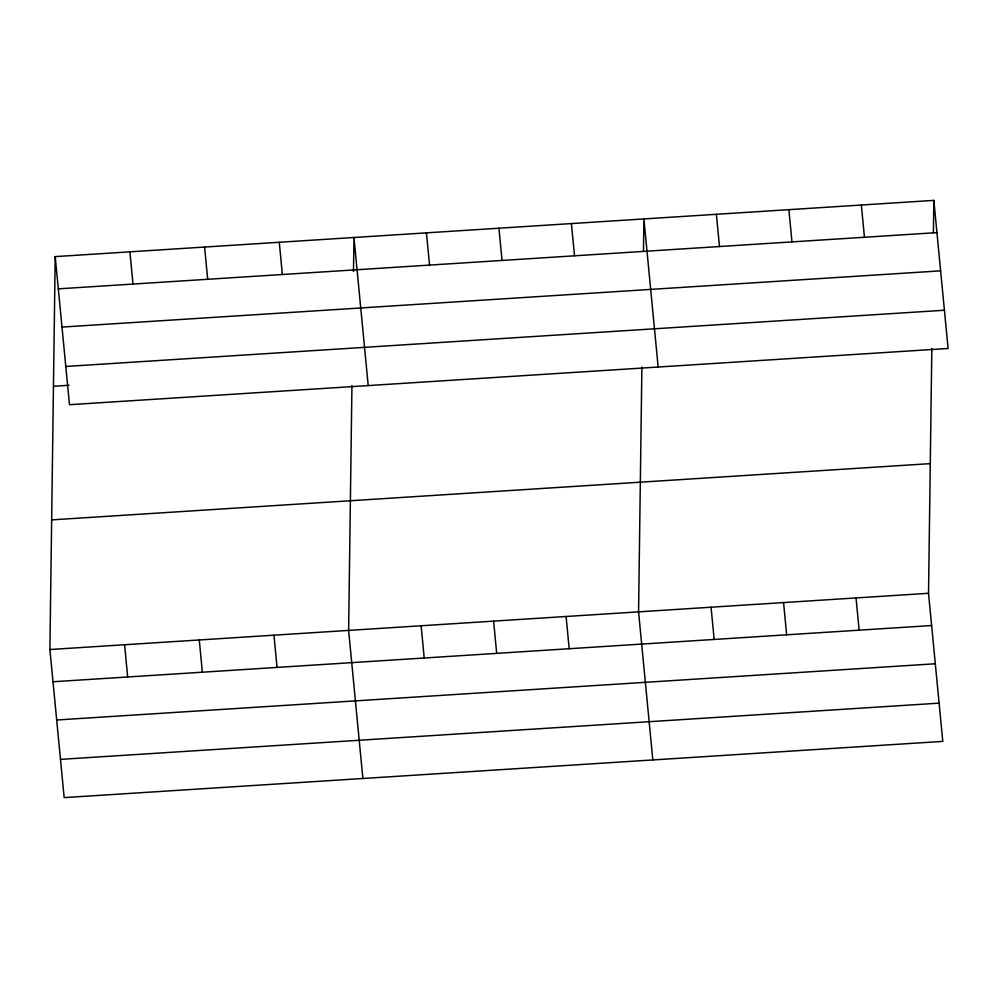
<?xml version="1.0" encoding="UTF-8"?>
<svg xmlns="http://www.w3.org/2000/svg" width="998" height="998" viewBox="0 0 998 998"><rect width="100%" height="100%" fill="white"/><g stroke="black" fill="none" stroke-linecap="round" stroke-linejoin="round"><path stroke-width="1.5" d="M931.833 348.477L928.527 593.299L942.786 741.389L64.159 797.614L49.9 649.523L55.214 256.611L933.841 200.386L948.1 348.477L69.473 404.701L55.214 256.611M351.945 385.577L348.626 630.412L362.885 778.502M353.492 271.456L353.953 237.499L368.212 385.577M641.889 367.027L638.57 611.861L652.829 759.94M643.461 251.359L643.897 218.936L658.156 367.027M933.404 232.796L933.841 200.386M58.321 288.846L936.947 232.621M62.001 327.082L940.627 270.845M65.793 366.466L944.42 310.241M53.468 386.276L69.024 385.278M51.659 519.871L930.273 463.633M49.9 649.523L928.527 593.299M53.006 681.759L931.621 625.534M56.686 719.995L935.301 663.77M60.479 759.378L939.093 703.153M861.349 205.027L864.455 237.25M856.035 597.939L859.141 630.175M788.869 209.667L791.975 241.89M783.555 602.58L786.649 634.815M716.377 214.296L719.483 246.531M711.063 607.221L714.169 639.444M571.405 223.577L574.511 255.812M566.091 616.49L569.197 648.725M498.925 228.218L502.031 260.453M493.598 621.13L496.705 653.366M426.433 232.858L429.539 265.094M421.119 625.771L424.225 658.006M279.265 242.277L282.372 274.512M273.951 635.19L277.057 667.425M204.59 247.055L207.684 279.29M199.263 639.967L202.369 672.203M129.902 251.833L133.008 284.068M124.588 644.745L127.682 676.981"/></g></svg>
